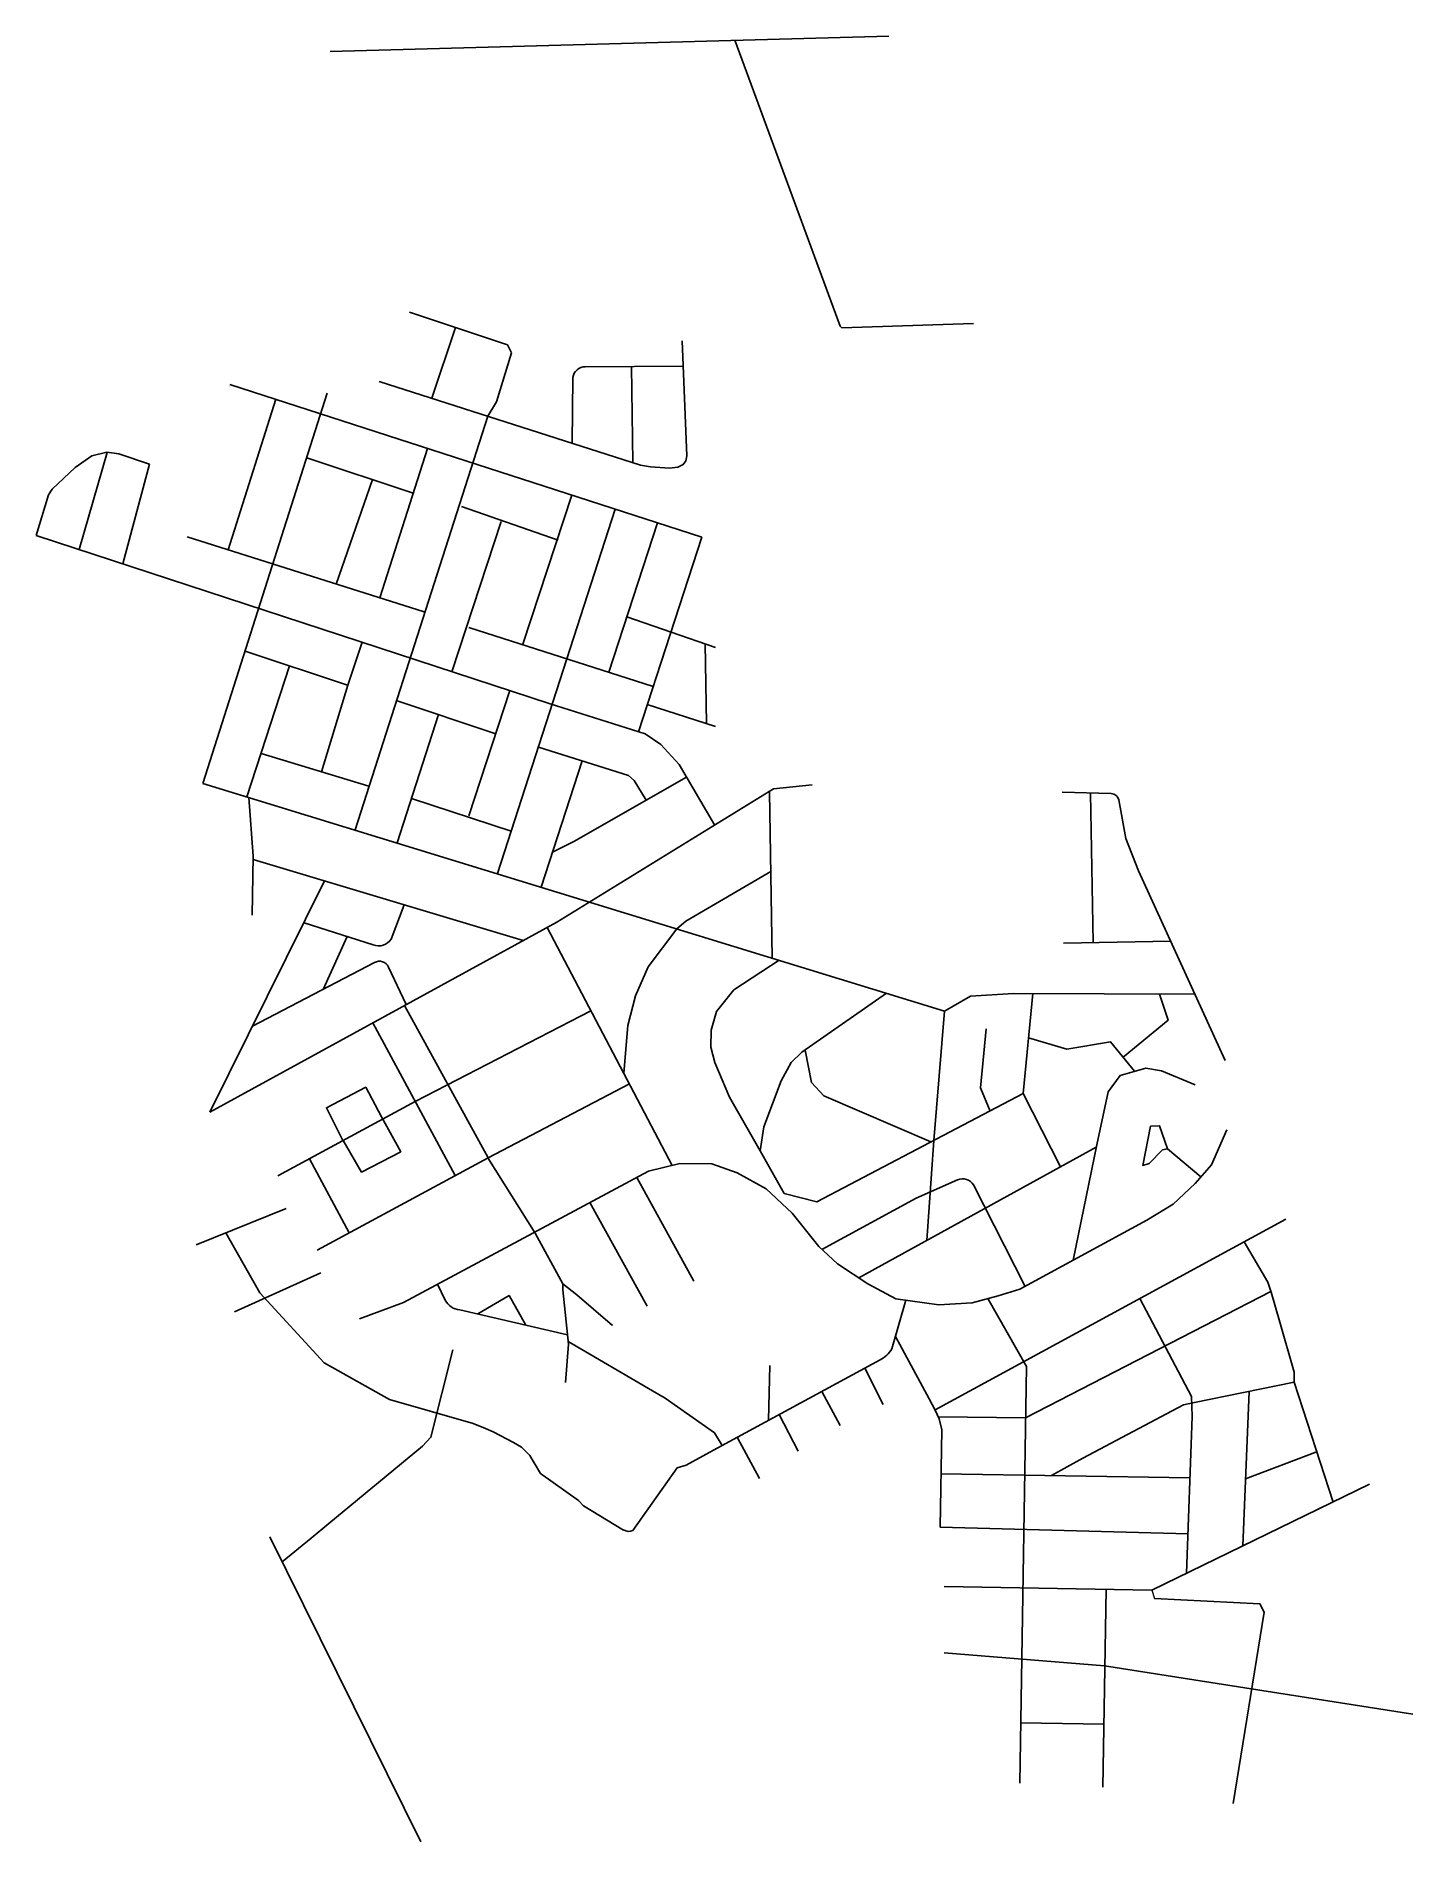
# Model space of a CAD drawing. Header units: metres. Extents: x 338826 to 340335, y 7379200 to 7381180.
import ezdxf

# ---------------------------------------------------------------- set-up
doc = ezdxf.new("R2010")
doc.units = ezdxf.units.M
for name, color, linetype, true_color in [('AVENIDA PADRE ANCHIETA - 05_01_2021 - JOR84', 18, 'Continuous', 0x000000), ('AVENIDA SÃO PAULO - 05_01_2021 - JOR60', 18, 'Continuous', 0x000000), ('MCT - PRAÇA MARIA TUDOR', 18, 'Continuous', 0x000000), ('PRAÇA ATÍLIO HILÁRIO SUSTER - 05_01_2021 - JOR103', 18, 'Continuous', 0x000000), ('PRAÇA EMÍLIO ESCUDEIRO - 05_01_2021 - JOR50', 18, 'Continuous', 0x000000), ('RUA ABÍLIO CÉSAR - 05_01_2021 - JOR94', 18, 'Continuous', 0x000000), ('RUA ADOLFO MONTEIRO - 05_01_2021 - JOR18', 18, 'Continuous', 0x000000), ('RUA AIURUOCA - 05_01_2021 - JOR22', 18, 'Continuous', 0x000000), ('RUA ALFREDO ANGELINI - 05_01_2021 - JOR8', 18, 'Continuous', 0x000000), ('RUA ALMEIDA BRANDÃO - 05_01_2021 - JOR83', 18, 'Continuous', 0x000000), ('RUA ALMIR CASTRIOTO - 05_01_2021 - JOR80', 18, 'Continuous', 0x000000), ('RUA ANGEL SERRANO FERNANDES - 05_01_2021 - JOR69', 18, 'Continuous', 0x000000), ('RUA ANTENOR NASCENTES - 05_01_2021 - JOR23', 18, 'Continuous', 0x000000), ('RUA ANÍBAL MACHADO - 05_01_2021 - JOR86', 18, 'Continuous', 0x000000), ('RUA ARARAQUARA - 05_01_2021 - JOR85', 18, 'Continuous', 0x000000), ('RUA ARNALDO MARGONARI - 05_01_2021 - JOR10', 18, 'Continuous', 0x000000), ('RUA ARTUR PONTUAL - 05_01_2021 - JOR38', 18, 'Continuous', 0x000000), ('RUA AUGUSTO ERNANI - 05_01_2021 - JOR105', 18, 'Continuous', 0x000000), ('RUA BAHIA - 05_01_2021 - JOR74', 18, 'Continuous', 0x000000), ('RUA BELO HORIZONTE - 05_01_2021 - JOR98', 18, 'Continuous', 0x000000), ('RUA BORG WARNER - 06_01_2021 - JOR128', 18, 'Continuous', 0x000000), ('RUA BORGES DE MEDEIROS - 05_01_2021 - JOR63', 18, 'Continuous', 0x000000), ('RUA BOTUCATU -  05_01_2021 - JOR54', 18, 'Continuous', 0x000000), ('RUA BRASCOLA - 05_01_2021 - JOR102', 18, 'Continuous', 0x000000), ('RUA BRUNO ANGELI - 06_01_2021 - JOR119', 18, 'Continuous', 0x000000), ('RUA BÉLGICA - 05_01_2021 - JOR97', 18, 'Continuous', 0x000000), ('RUA CAPISTRANO DE ABREU - 05_01_2021 - JOR101', 18, 'Continuous', 0x000000), ('RUA CARLOS PASQUALE 06_01_2021 - JOR123', 18, 'Continuous', 0x000000), ('RUA CARLOS RIZZINI - 05_01_2021 - JOR17', 18, 'Continuous', 0x000000), ('RUA CECÍLIA - 06_01_2021 - JOR118', 18, 'Continuous', 0x000000), ('RUA CLEONICE CÂNDIDA FANANI - 05_01_2021 - JOR36', 18, 'Continuous', 0x000000), ('RUA CLÓVIS BEVILACQUA - 05_01_2021 - JOR75', 18, 'Continuous', 0x000000), ('RUA COSTA AGUIAR - 05_01_2021 - JOR95', 18, 'Continuous', 0x000000), ('RUA CRUZADA SANTA - 05_01_2021 - JOR76', 18, 'Continuous', 0x000000), ('RUA CÉLSO TADEU DOS SANTOS - 05_01_2021 - JOR9', 18, 'Continuous', 0x000000), ('RUA DALVA DE OLIVEIRA - 05_01_2021 - JOR20', 18, 'Continuous', 0x000000), ('RUA DELMIRO GOUVÊIA - 05_01_2021 - JOR47', 18, 'Continuous', 0x000000), ('RUA EDMUNDO BARRETO PINTO - 05_01_2021 - JOR14', 18, 'Continuous', 0x000000), ('RUA EDNO ZENORINI - 05_01_2021 - JOR37', 18, 'Continuous', 0x000000), ('RUA EGÍDIO MICHAELSEN - 05_01_2021 - JOR28', 18, 'Continuous', 0x000000), ('RUA ELIAS FERES GERAISSATI - 06_01_2021 - JOR127', 18, 'Continuous', 0x000000), ('RUA EUGÊNIO GOMES - 05_01_2021 - JOR34', 18, 'Continuous', 0x000000), ('RUA FREI DAMIÃO - 05_01_2021 - JOR104', 18, 'Continuous', 0x000000), ('RUA GERALDO JOSÉ DE ALMEIDA - 05_01_2021 - JOR78', 18, 'Continuous', 0x000000), ('RUA GUILHERME - 05_01_2021 - JOR65', 18, 'Continuous', 0x000000), ('RUA GÓIS MONTEIRO - 05_01_2021 - JOR26', 18, 'Continuous', 0x000000), ('RUA HAYDEE - 05_01_2021 - JOR72', 18, 'Continuous', 0x000000), ('RUA HENRIQUE DIAS - 05_01_2021 - JOR40', 18, 'Continuous', 0x000000), ('RUA HERBERT MOSES - 05_01_2021 - JOR35', 18, 'Continuous', 0x000000), ('RUA HÉLIO VIANA - 05_01_2021 - JOR108', 18, 'Continuous', 0x000000), ('RUA IRACEMA - 06_01_2021 - JOR124', 18, 'Continuous', 0x000000), ('RUA ISIDÓRO VENZOL - 05_01_2021 - JOR58', 18, 'Continuous', 0x000000), ('RUA IVAN FLEURY MEIRELLES JURISTA - 06_01_2021 - JOR114 - JOR115', 18, 'Continuous', 0x000000), ('RUA JORACY CAMARGO - 06_01_2021 - JOR121', 18, 'Continuous', 0x000000), ('RUA JOSÉ PÍRES DE PAULA - 05_01_2021 - JOR49', 18, 'Continuous', 0x000000), ('RUA JOÃO BATISTA DE AZEVEDO MARQUES - 06_01_2021 - JOR112', 18, 'Continuous', 0x000000), ('RUA JOÃO BORGES JÚNIOR - 06_01_2021 - JOR120', 18, 'Continuous', 0x000000), ('RUA JULIETA - 06_01_2021 - JOR126', 18, 'Continuous', 0x000000), ('RUA LEONARDO DA VINCI - 05_01_2021 - JOR77', 18, 'Continuous', 0x000000), ('RUA LOPES DE CAMARGO - 05_01_2021 - JOR93', 18, 'Continuous', 0x000000), ('RUA LUPICÍNIO RODRIGUES - 06_01_2021 - JOR122', 18, 'Continuous', 0x000000), ('RUA LUÍS ALONSO PÉREZ - 05_01_2021 - JOR42', 18, 'Continuous', 0x000000), ('RUA MANOER - 05_01_2021 - JOR109', 18, 'Continuous', 0x000000), ('RUA MARGARIDA DUZI ANGELI - 05_01_2021 - JOR55', 18, 'Continuous', 0x000000), ('RUA MARIA BORDIN - 05_01_2021 - JOR99', 18, 'Continuous', 0x000000), ('RUA MARIA GERTRÚDES - 05_01_2021 - JOR92', 18, 'Continuous', 0x000000), ('RUA MARIA OLINDA - 05_01_2021 - JOR66', 18, 'Continuous', 0x000000), ('RUA MARIO JÚLIO RODRIGUES - 05_01_2021 - JOR19', 18, 'Continuous', 0x000000), ('RUA MARTIM SILVEIRA - 05_01_2021 - JOR39', 18, 'Continuous', 0x000000), ('RUA MARTINS FONTES - 05_01_2021 - JOR52', 18, 'Continuous', 0x000000), ('RUA MEJICA LEDESMA SEQUEIRA DE RODRIGUES - 05_01_2021 - JOR11', 18, 'Continuous', 0x000000), ('RUA MIGUEL FEIJÓ - 05_01_2021 - JOR91', 18, 'Continuous', 0x000000), ('RUA MIGUEL GUSTAVO - 05_01_2021 - JOR6', 18, 'Continuous', 0x000000), ('RUA MILTON CAMPOS - 05_01_2021 - JOR3', 18, 'Continuous', 0x000000), ('RUA MILTON RIBEIRO - 05_01_2021 - JOR33', 18, 'Continuous', 0x000000), ('RUA MOACIR PADILHA - 05_01_2021 - JOR31', 18, 'Continuous', 0x000000), ('RUA NOEL NUTELS - 06_01_2021 - JOR111', 18, 'Continuous', 0x000000), ('RUA NOVAIS TEIXEIRA - 05_01_2021 - JOR25', 18, 'Continuous', 0x000000), ('RUA ODUVALDO VIANA - 05_01_2021 - JOR12', 18, 'Continuous', 0x000000), ('RUA OSWALD DE ANDRADE - 05_01_2021 - JOR16', 18, 'Continuous', 0x000000), ('RUA OSWALDO CRUZ - 05_01_2021 - JOR46', 18, 'Continuous', 0x000000), ('RUA PADRE CARMELO - 05_01_2021 - JOR88', 18, 'Continuous', 0x000000), ('RUA PADRE GONÇALVES LIMA - 05_01_2021 - JOR89', 18, 'Continuous', 0x000000), ('RUA PAES LEME - 05_01_2021 - JOR107', 18, 'Continuous', 0x000000), ('RUA PAGANO SOBRINHO - 05_01_2021 - JOR30', 18, 'Continuous', 0x000000), ('RUA PARÁ - 05_01_2021 - JOR71', 18, 'Continuous', 0x000000), ('RUA PATRÍCIO TEIXEIRA - 05_01_2021 - JOR27', 18, 'Continuous', 0x000000), ('RUA PAULO MAGALHÃES - 05_01_2021 - JOR21', 18, 'Continuous', 0x000000), ('RUA PERCY LAU - 05_01_2021 - JOR15', 18, 'Continuous', 0x000000), ('RUA PINDORAMA - 05_01_2021 - JOR53', 18, 'Continuous', 0x000000), ('RUA PIRATININGA - 05_01_2021 - JOR73', 18, 'Continuous', 0x000000), ('RUA PIXINGUINHA - 06_01_2021 - JOR125', 18, 'Continuous', 0x000000), ('RUA PROF. SEBASTIÃO FARIAS DE QUEIRÓS - 06_01_2021 - JOR117', 18, 'Continuous', 0x000000), ('RUA QUINTANILHA RIBEIRO - 05_01_2021 - JOR29', 18, 'Continuous', 0x000000), ('RUA RANGEL DE CARVALHO - 05_01_2021 - JOR41', 18, 'Continuous', 0x000000), ('RUA RAQUIEL DA CUNHA - 05_01_2021 - JOR67', 18, 'Continuous', 0x000000), ('RUA RIO DE JANEIRO - 05_01_2021 - JOR87', 18, 'Continuous', 0x000000), ('RUA RODRIGUES DO VALE - 05_01_2021 - JOR43', 18, 'Continuous', 0x000000), ('RUA SANTA TEREZINHA - 05_01_2021 - JOR90', 18, 'Continuous', 0x000000), ('RUA SILAS DE OLIVEIRA - 05_01_2021 - JOR5', 18, 'Continuous', 0x000000), ('RUA SILVA BUENO - 06_01_2021 - JOR110', 18, 'Continuous', 0x000000), ('RUA SOUZA DANTAS - 05_01_2021 - JOR32', 18, 'Continuous', 0x000000), ('RUA SÃO SEBASTIÃO DA GRAMA - 05_01_2021 - JOR51', 18, 'Continuous', 0x000000), ('RUA SÉRGIO MILLIET - 05_01_2021 - JOR61 - JOR62', 18, 'Continuous', 0x000000), ('RUA TELMA - 05_01_2021 - JOR64', 18, 'Continuous', 0x000000), ('RUA VALFRIDO SILVA - 05_01_2021 - JOR109', 18, 'Continuous', 0x000000), ('RUA VENTURINO VENTURINE - 05_01_2021 - JOR81', 18, 'Continuous', 0x000000), ('RUA VITÓRIO VENZOL - 05_01_2021 - JOR59', 18, 'Continuous', 0x000000), ('RUA VÍTOR MEIRELES - 05_01_2021 - JOR48', 18, 'Continuous', 0x000000), ('RUA WALDERMAR MARTINS FERREIRA - 06_01_2021 - JOR116', 18, 'Continuous', 0x000000), ('RUA WALTER DARÉ - 05_01_2021 - JOR96', 18, 'Continuous', 0x000000), ('RUA ÉDSON CARNEIRO - 05_01_2021 - JOR24', 18, 'Continuous', 0x000000), ('TRAVESSIA PADRE ANCHIETA - 05_01_2021 - JOR100', 18, 'Continuous', 0x000000), ('TRAVESSIA PIRATININGA - 05_01_2021 - JOR70', 18, 'Continuous', 0x000000)]:
    doc.layers.add(name, color=color, linetype=linetype, true_color=true_color)
doc.layers.add('ETAPA ASFALTICO  02', color=18, linetype='Continuous', lineweight=9, true_color=0x000000)

msp = doc.modelspace()

# ---------------------------------------------------------------- linework, layer by layer
at = {"layer": 'AVENIDA PADRE ANCHIETA - 05_01_2021 - JOR84'}
msp.add_lwpolyline([(339180.5, 7379773.5), (339228.7, 7379791.5), (339497.2, 7379935.5), (339531.8, 7379943.9), (339566.6, 7379943.4), (339594.3, 7379933.8), (339626.2, 7379916.3), (339654.6, 7379889.4), (339684.1, 7379852.8), (339704.6, 7379834.1), (339737.6, 7379812.2), (339768.4, 7379795.5), (339815.5, 7379789.2), (339852.2, 7379791.3), (339880.6, 7379798.9), (339904.4, 7379806.1), (340043.3, 7379882), (340072.4, 7379899.3), (340096.3, 7379922.1), (340114.2, 7379942.5), (340131.3, 7379981)], dxfattribs=at)
at = {"layer": 'AVENIDA SÃO PAULO - 05_01_2021 - JOR60'}
msp.add_lwpolyline([(339016.6, 7380000.2), (339397, 7380208.6), (339634.2, 7380354.6), (339676.7, 7380359.1)], dxfattribs=at)
at = {"layer": 'ETAPA ASFALTICO  02', "color": 81, "linetype": 'Continuous', "true_color": 0x9fff7f}
msp.add_lwpolyline([(340048.8, 7379476.2), (340051.7, 7379467.1)], dxfattribs=at)
at = {"layer": 'MCT - PRAÇA MARIA TUDOR'}
msp.add_lwpolyline([(340102.5, 7379929.2), (340066.1, 7379960.1), (340057.4, 7379985.3), (340047.6, 7379984.8), (340038.9, 7379941.8), (340046.1, 7379943.8), (340060.6, 7379958.9), (340066.1, 7379960.1)], dxfattribs=at)
at = {"layer": 'PRAÇA ATÍLIO HILÁRIO SUSTER - 05_01_2021 - JOR103'}
msp.add_lwpolyline([(339310.3, 7379779.1), (339344.6, 7379799.3), (339363, 7379766.8)], dxfattribs=at)
at = {"layer": 'PRAÇA EMÍLIO ESCUDEIRO - 05_01_2021 - JOR50'}
msp.add_lwpolyline([(339162.4, 7379969.1), (339144.3, 7380005.1), (339187.4, 7380027.5), (339204.7, 7379995.1), (339225.7, 7379956.8), (339182.8, 7379934.6), (339162.8, 7379969.3)], dxfattribs=at)
at = {"layer": 'RUA ABÍLIO CÉSAR - 05_01_2021 - JOR94'}
msp.add_lwpolyline([(339630.2, 7379722.4), (339628.9, 7379662.5)], dxfattribs=at)
at = {"layer": 'RUA ADOLFO MONTEIRO - 05_01_2021 - JOR18'}
msp.add_lwpolyline([(338826.2, 7380632.2), (338839.8, 7380676.9), (338843.8, 7380683.1), (338869.1, 7380706.7), (338887.1, 7380719.6), (338903.7, 7380723.4), (338916.9, 7380721.6), (338950.6, 7380710.6)], dxfattribs=at)
at = {"layer": 'RUA AIURUOCA - 05_01_2021 - JOR22'}
msp.add_lwpolyline([(339496, 7380447), (339570.6, 7380422.9)], dxfattribs=at)
at = {"layer": 'RUA ALFREDO ANGELINI - 05_01_2021 - JOR8'}
msp.add_lwpolyline([(339038.4, 7380797.8), (339555.9, 7380630.4)], dxfattribs=at)
at = {"layer": 'RUA ALMEIDA BRANDÃO - 05_01_2021 - JOR83'}
msp.add_lwpolyline([(339962.8, 7379838), (339988.5, 7379964.5), (340001.2, 7380022.5), (340014.2, 7380040.5), (340042.3, 7380048.5), (340059.5, 7380045.6), (340096.6, 7380030.2)], dxfattribs=at)
at = {"layer": 'RUA ALMIR CASTRIOTO - 05_01_2021 - JOR80'}
msp.add_line((339790.6, 7379905.9), (339836, 7379926.2), dxfattribs=at)
msp.add_lwpolyline([(339687.4, 7379849.7), (339790.6, 7379905.9)], dxfattribs=at)
at = {"layer": 'RUA ALMIR CASTRIOTO - 05_01_2021 - JOR80', "extrusion": (0, 0, -1)}
msp.add_arc((-339841.4, 7379913.1), 14.1, 67.5475, 148.9228, dxfattribs=at)
at = {"layer": 'RUA ANGEL SERRANO FERNANDES - 05_01_2021 - JOR69'}
msp.add_lwpolyline([(339821.8, 7380111), (339810, 7379969.1), (339802.2, 7379859.5)], dxfattribs=at)
at = {"layer": 'RUA ANTENOR NASCENTES - 05_01_2021 - JOR23'}
msp.add_lwpolyline([(339559.5, 7380513.6), (339560.8, 7380426.1)], dxfattribs=at)
at = {"layer": 'RUA ANÍBAL MACHADO - 05_01_2021 - JOR86'}
msp.add_lwpolyline([(339480.2, 7379541.7), (339528.9, 7379610.2)], dxfattribs=at)
at = {"layer": 'RUA ARARAQUARA - 05_01_2021 - JOR85'}
msp.add_lwpolyline([(339033.9, 7379867.8), (339071.5, 7379802.1), (339141.7, 7379725.5), (339213.5, 7379685.1), (339305.1, 7379659), (339318.6, 7379653.6), (339327, 7379649.9), (339349.4, 7379638.1), (339358.1, 7379633), (339367.4, 7379623.9), (339372, 7379615.9), (339379, 7379604.2), (339420.6, 7379574.6), (339426, 7379568.6), (339469.8, 7379542.2)], dxfattribs=at)
msp.add_arc((339475.4, 7379551.5), 10.8, 238.956, 296.092, dxfattribs=at)
at = {"layer": 'RUA ARNALDO MARGONARI - 05_01_2021 - JOR10'}
for p, q in [((339535.2, 7380817.9), (339428, 7380817.2)), ((339414.3, 7380805.5), (339413.7, 7380733.4))]:
    msp.add_line(p, q, dxfattribs=at)
msp.add_arc((339428.1, 7380803.3), 13.9, 90.347, 170.8991, dxfattribs=at)
at = {"layer": 'RUA ARTUR PONTUAL - 05_01_2021 - JOR38'}
msp.add_lwpolyline([(339255, 7380727.7), (339202.9, 7380563.9)], dxfattribs=at)
at = {"layer": 'RUA AUGUSTO ERNANI - 05_01_2021 - JOR105'}
msp.add_lwpolyline([(339592.1, 7381175), (339707.2, 7380861.5), (339709.2, 7380859.8)], dxfattribs=at)
at = {"layer": 'RUA BAHIA - 05_01_2021 - JOR74'}
msp.add_lwpolyline([(339640.4, 7380166.7), (339590.7, 7380134.2), (339572, 7380110.7), (339566.1, 7380089.9), (339565.6, 7380071.4), (339570, 7380054.7), (339586.1, 7380016.7), (339619.6, 7379957.8)], dxfattribs=at)
at = {"layer": 'RUA BELO HORIZONTE - 05_01_2021 - JOR98'}
for points in [[(339403.6, 7379812.2), (339373, 7379867.5)], [(339403.6, 7379812.2), (339418.9, 7379800.1), (339457.9, 7379766.5)]]:
    msp.add_lwpolyline(points, dxfattribs=at)
at = {"layer": 'RUA BORG WARNER - 06_01_2021 - JOR128'}
msp.add_lwpolyline([(339247.7, 7379200.4), (339082.2, 7379534.8)], dxfattribs=at)
at = {"layer": 'RUA BORGES DE MEDEIROS - 05_01_2021 - JOR63'}
for p, q in [((340012.7, 7380342.4), (340020.4, 7380300.3)), ((340020.4, 7380300.3), (340034.5, 7380264.8)), ((340034.5, 7380264.8), (340129.3, 7380056.8))]:
    msp.add_line(p, q, dxfattribs=at)
at = {"layer": 'RUA BOTUCATU -  05_01_2021 - JOR54'}
msp.add_lwpolyline([(339360, 7380188.4), (339064, 7380277)], dxfattribs=at)
at = {"layer": 'RUA BRASCOLA - 05_01_2021 - JOR102'}
msp.add_lwpolyline([(339095.8, 7379507.5), (339127.5, 7379533.3), (339147, 7379549.4), (339249.8, 7379634.2), (339258.9, 7379643.9), (339282.7, 7379739.6)], dxfattribs=at)
at = {"layer": 'RUA BRUNO ANGELI - 06_01_2021 - JOR119'}
msp.add_lwpolyline([(340151.6, 7379598.4), (340228.7, 7379627.6)], dxfattribs=at)
at = {"layer": 'RUA BÉLGICA - 05_01_2021 - JOR97'}
msp.add_lwpolyline([(339406.2, 7379703.8), (339409.6, 7379745.9), (339403.5, 7379805.5), (339403.6, 7379812.2)], dxfattribs=at)
at = {"layer": 'RUA CAPISTRANO DE ABREU - 05_01_2021 - JOR101'}
msp.add_lwpolyline([(339386.1, 7380202.6), (339523.3, 7379941.9)], dxfattribs=at)
at = {"layer": 'RUA CARLOS PASQUALE 06_01_2021 - JOR123'}
msp.add_lwpolyline([(339817, 7379545.5), (340088.6, 7379538)], dxfattribs=at)
at = {"layer": 'RUA CARLOS RIZZINI - 05_01_2021 - JOR17'}
msp.add_lwpolyline([(338904.2, 7380723.3), (338873.3, 7380616.9)], dxfattribs=at)
at = {"layer": 'RUA CECÍLIA - 06_01_2021 - JOR118'}
msp.add_lwpolyline([(339821.4, 7379480.4), (340048.8, 7379476.2), (340287.6, 7379592.4)], dxfattribs=at)
at = {"layer": 'RUA CLEONICE CÂNDIDA FANANI - 05_01_2021 - JOR36'}
for p, q in [((339347, 7380832.4), (339330.8, 7380778.9)), ((339330.8, 7380778.9), (339321.3, 7380763))]:
    msp.add_line(p, q, dxfattribs=at)
msp.add_lwpolyline([(339235.5, 7380877.2), (339342.6, 7380841.2), (339347, 7380832.4)], dxfattribs=at)
at = {"layer": 'RUA CLÓVIS BEVILACQUA - 05_01_2021 - JOR75'}
for points in [[(339758.3, 7380130.5), (339665.5, 7380066), (339653.8, 7380054.6), (339642.7, 7380034.5), (339623.7, 7379984.1), (339619.6, 7379957.8)], [(339619.6, 7379957.8), (339646.1, 7379911.2)]]:
    msp.add_lwpolyline(points, dxfattribs=at)
at = {"layer": 'RUA COSTA AGUIAR - 05_01_2021 - JOR95'}
msp.add_lwpolyline([(339409.3, 7379748.8), (339501.6, 7379694.7), (339515.4, 7379686.9), (339569.5, 7379648.6), (339577.9, 7379635)], dxfattribs=at)
at = {"layer": 'RUA CRUZADA SANTA - 05_01_2021 - JOR76'}
msp.add_lwpolyline([(339806.9, 7379967.5), (339689.4, 7380018.2), (339676.1, 7380032.7), (339668.9, 7380068.3)], dxfattribs=at)
at = {"layer": 'RUA CÉLSO TADEU DOS SANTOS - 05_01_2021 - JOR9'}
msp.add_lwpolyline([(339478.8, 7380817.5), (339480, 7380712.2)], dxfattribs=at)
at = {"layer": 'RUA DALVA DE OLIVEIRA - 05_01_2021 - JOR20'}
msp.add_lwpolyline([(338991.8, 7380630.7), (339251.5, 7380548.5)], dxfattribs=at)
at = {"layer": 'RUA DELMIRO GOUVÊIA - 05_01_2021 - JOR47'}
msp.add_lwpolyline([(339138.1, 7379824.1), (339043.4, 7379781.2)], dxfattribs=at)
at = {"layer": 'RUA EDMUNDO BARRETO PINTO - 05_01_2021 - JOR14'}
msp.add_lwpolyline([(339220.7, 7380451.5), (339330.1, 7380415)], dxfattribs=at)
at = {"layer": 'RUA EDNO ZENORINI - 05_01_2021 - JOR37'}
msp.add_lwpolyline([(339285.7, 7380860.3), (339259.9, 7380782.7)], dxfattribs=at)
at = {"layer": 'RUA EGÍDIO MICHAELSEN - 05_01_2021 - JOR28'}
msp.add_lwpolyline([(339122.7, 7380717.2), (339239.4, 7380678.8)], dxfattribs=at)
at = {"layer": 'RUA ELIAS FERES GERAISSATI - 06_01_2021 - JOR127'}
msp.add_lwpolyline([(340172.1, 7379452.3), (340138, 7379242.3)], dxfattribs=at)
at = {"layer": 'RUA EUGÊNIO GOMES - 05_01_2021 - JOR34'}
msp.add_lwpolyline([(339267.3, 7380436), (339221.8, 7380295.3)], dxfattribs=at)
at = {"layer": 'RUA FREI DAMIÃO - 05_01_2021 - JOR104'}
msp.add_lwpolyline([(339148.5, 7381162.9), (339760.7, 7381179.6)], dxfattribs=at)
at = {"layer": 'RUA GERALDO JOSÉ DE ALMEIDA - 05_01_2021 - JOR78'}
msp.add_lwpolyline([(340057.3, 7380129.7), (340067, 7380101.2), (340017.5, 7380060.3)], dxfattribs=at)
at = {"layer": 'RUA GUILHERME - 05_01_2021 - JOR65'}
msp.add_lwpolyline([(339981.6, 7380350), (339984.8, 7380186)], dxfattribs=at)
at = {"layer": 'RUA GÓIS MONTEIRO - 05_01_2021 - JOR26'}
msp.add_lwpolyline([(339453.9, 7380482.4), (339507.3, 7380646.1)], dxfattribs=at)
at = {"layer": 'RUA HAYDEE - 05_01_2021 - JOR72'}
msp.add_lwpolyline([(339728, 7379818.6), (339988, 7379962)], dxfattribs=at)
at = {"layer": 'RUA HENRIQUE DIAS - 05_01_2021 - JOR40'}
for points in [[(339104, 7380489.3), (339057.2, 7380345.8)], [(339059.2, 7380345.2), (339064, 7380280.7), (339063, 7380216.2)]]:
    msp.add_lwpolyline(points, dxfattribs=at)
at = {"layer": 'RUA HERBERT MOSES - 05_01_2021 - JOR35'}
msp.add_line((339321.3, 7380763), (339175.7, 7380309.5), dxfattribs=at)
at = {"layer": 'RUA HÉLIO VIANA - 05_01_2021 - JOR108'}
msp.add_lwpolyline([(339631.3, 7380263.9), (339538.4, 7380209.6), (339528.5, 7380201.3)], dxfattribs=at)
at = {"layer": 'RUA IRACEMA - 06_01_2021 - JOR124'}
msp.add_lwpolyline([(340051.7, 7379467.1), (340167.4, 7379461.2), (340172.1, 7379452.3)], dxfattribs=at)
at = {"layer": 'RUA ISIDÓRO VENZOL - 05_01_2021 - JOR58'}
for p, q in [((339215.2, 7380189.8), (339229.6, 7380227.4)), ((339120.1, 7380207.8), (339195.5, 7380183.6))]:
    msp.add_line(p, q, dxfattribs=at)
msp.add_arc((339201.5, 7380199.2), 16.7, 249.171, 325.5322, dxfattribs=at)
at = {"layer": 'RUA IVAN FLEURY MEIRELLES JURISTA - 06_01_2021 - JOR114 - JOR115'}
msp.add_lwpolyline([(340035.8, 7379795.9), (340092.4, 7379688.5), (340093.1, 7379666.7), (340087.1, 7379494.8)], dxfattribs=at)
at = {"layer": 'RUA JORACY CAMARGO - 06_01_2021 - JOR121'}
msp.add_lwpolyline([(339938.9, 7379601.8), (339973.3, 7379621.1), (340083.7, 7379679.3), (340094, 7379681.5), (340205.1, 7379704.1)], dxfattribs=at)
at = {"layer": 'RUA JOSÉ PÍRES DE PAULA - 05_01_2021 - JOR49'}
msp.add_lwpolyline([(339125.6, 7379949.2), (339169.4, 7379867.8)], dxfattribs=at)
at = {"layer": 'RUA JOÃO BATISTA DE AZEVEDO MARQUES - 06_01_2021 - JOR112'}
for points in [[(340150, 7379857.9), (340175.9, 7379814), (340179.7, 7379803), (340189.1, 7379769.9), (340205, 7379715.4), (340205.1, 7379704.1)], [(340205.1, 7379704.1), (340247.6, 7379572.9)]]:
    msp.add_lwpolyline(points, dxfattribs=at)
at = {"layer": 'RUA JOÃO BORGES JÚNIOR - 06_01_2021 - JOR120'}
msp.add_lwpolyline([(340155.6, 7379694), (340148.5, 7379524.7)], dxfattribs=at)
at = {"layer": 'RUA JULIETA - 06_01_2021 - JOR126'}
msp.add_lwpolyline([(339821.4, 7379407.5), (339997.2, 7379393.5), (340335, 7379340.4)], dxfattribs=at)
at = {"layer": 'RUA LEONARDO DA VINCI - 05_01_2021 - JOR77'}
msp.add_lwpolyline([(340030.1, 7380045), (340003.6, 7380077.4), (339955.9, 7380069.4), (339913.9, 7380081.5)], dxfattribs=at)
at = {"layer": 'RUA LOPES DE CAMARGO - 05_01_2021 - JOR93'}
msp.add_lwpolyline([(339594.9, 7379643.4), (339619, 7379598.6)], dxfattribs=at)
at = {"layer": 'RUA LUPICÍNIO RODRIGUES - 06_01_2021 - JOR122'}
msp.add_lwpolyline([(339817.9, 7379603.9), (340090.7, 7379599.3)], dxfattribs=at)
at = {"layer": 'RUA LUÍS ALONSO PÉREZ - 05_01_2021 - JOR42'}
msp.add_lwpolyline([(339145.3, 7380788.3), (339009, 7380360.6)], dxfattribs=at)
at = {"layer": 'RUA MANOER - 05_01_2021 - JOR109'}
msp.add_lwpolyline([(339709.2, 7380859.8), (339853.6, 7380864.7)], dxfattribs=at)
at = {"layer": 'RUA MARGARIDA DUZI ANGELI - 05_01_2021 - JOR55'}
msp.add_line((339063.2, 7380094.3), (339196.9, 7380164.2), dxfattribs=at)
at = {"layer": 'RUA MARGARIDA DUZI ANGELI - 05_01_2021 - JOR55', "extrusion": (0, 0, -1)}
msp.add_arc((-339202.3, 7380154.2), 11.4, 61.8937, 153.7231, dxfattribs=at)
at = {"layer": 'RUA MARIA BORDIN - 05_01_2021 - JOR99'}
msp.add_lwpolyline([(339433, 7379901.1), (339495.9, 7379787.4)], dxfattribs=at)
at = {"layer": 'RUA MARIA GERTRÚDES - 05_01_2021 - JOR92'}
msp.add_lwpolyline([(339640.4, 7379668.8), (339661.3, 7379628.7)], dxfattribs=at)
at = {"layer": 'RUA MARIA OLINDA - 05_01_2021 - JOR66'}
msp.add_lwpolyline([(339952.3, 7380185.4), (340069.6, 7380187.7)], dxfattribs=at)
at = {"layer": 'RUA MARIO JÚLIO RODRIGUES - 05_01_2021 - JOR19'}
msp.add_lwpolyline([(338950.6, 7380710.6), (338921.1, 7380601.1)], dxfattribs=at)
at = {"layer": 'RUA MARTIM SILVEIRA - 05_01_2021 - JOR39'}
msp.add_lwpolyline([(339183.4, 7380515.3), (339167.9, 7380468.2), (339139.1, 7380373.2)], dxfattribs=at)
at = {"layer": 'RUA MARTINS FONTES - 05_01_2021 - JOR52'}
msp.add_line((339212.5, 7380159.2), (339231.7, 7380118.1), dxfattribs=at)
for points in [[(339230, 7380117.1), (339321.5, 7379950.1)], [(339373, 7379867.5), (339321.4, 7379950)]]:
    msp.add_lwpolyline(points, dxfattribs=at)
at = {"layer": 'RUA MEJICA LEDESMA SEQUEIRA DE RODRIGUES - 05_01_2021 - JOR11'}
msp.add_lwpolyline([(339202.2, 7380801.2), (339488.6, 7380709.4), (339499.4, 7380707.6), (339520.5, 7380706.1), (339529.3, 7380707), (339535.4, 7380709.9), (339538.2, 7380714), (339539.2, 7380719.4), (339534.1, 7380845.6)], dxfattribs=at)
at = {"layer": 'RUA MIGUEL FEIJÓ - 05_01_2021 - JOR91'}
msp.add_lwpolyline([(339687.4, 7379694.2), (339707.2, 7379656.7)], dxfattribs=at)
at = {"layer": 'RUA MIGUEL GUSTAVO - 05_01_2021 - JOR6'}
msp.add_lwpolyline([(339424.7, 7380385.1), (339379.5, 7380246.9)], dxfattribs=at)
at = {"layer": 'RUA MILTON CAMPOS - 05_01_2021 - JOR3'}
msp.add_lwpolyline([(339392, 7380285.1), (339415.4, 7380296.7), (339539.1, 7380367.3)], dxfattribs=at)
at = {"layer": 'RUA MILTON RIBEIRO - 05_01_2021 - JOR33'}
msp.add_lwpolyline([(339345.3, 7380462.3), (339300.4, 7380324.9)], dxfattribs=at)
at = {"layer": 'RUA MOACIR PADILHA - 05_01_2021 - JOR31'}
msp.add_lwpolyline([(339331.8, 7380261.6), (339460.8, 7380661.1)], dxfattribs=at)
at = {"layer": 'RUA NOEL NUTELS - 06_01_2021 - JOR111'}
msp.add_lwpolyline([(339815, 7379666.3), (339910.6, 7379665.2), (340179.5, 7379803.7)], dxfattribs=at)
at = {"layer": 'RUA NOVAIS TEIXEIRA - 05_01_2021 - JOR25'}
msp.add_lwpolyline([(339555.9, 7380630.4), (339486.2, 7380417.1)], dxfattribs=at)
at = {"layer": 'RUA ODUVALDO VIANA - 05_01_2021 - JOR12'}
msp.add_lwpolyline([(339055.1, 7380505.3), (339167.5, 7380468.3)], dxfattribs=at)
at = {"layer": 'RUA OSWALD DE ANDRADE - 05_01_2021 - JOR16'}
msp.add_lwpolyline([(339569.8, 7380315), (339531, 7380381.3), (339511, 7380403.2), (339493.8, 7380414.7), (339389.4, 7380447.9), (338826.2, 7380632.2)], dxfattribs=at)
at = {"layer": 'RUA OSWALDO CRUZ - 05_01_2021 - JOR46'}
for points in [[(339321.5, 7379950.1), (339476.3, 7380031.3)], [(339321.5, 7379950.1), (339134.3, 7379848.8)]]:
    msp.add_lwpolyline(points, dxfattribs=at)
at = {"layer": 'RUA PADRE CARMELO - 05_01_2021 - JOR88'}
msp.add_lwpolyline([(339767.9, 7379754.3), (339805, 7379685.9), (339811.6, 7379673.7), (339815.9, 7379664.1), (339818.7, 7379652.1), (339817, 7379545.5)], dxfattribs=at)
at = {"layer": 'RUA PADRE GONÇALVES LIMA - 05_01_2021 - JOR89'}
msp.add_lwpolyline([(339754.5, 7379679.8), (339734.5, 7379719.6)], dxfattribs=at)
at = {"layer": 'RUA PAES LEME - 05_01_2021 - JOR107'}
msp.add_lwpolyline([(339528.5, 7380201.3), (339496.9, 7380159.3), (339482.9, 7380127.7), (339474.7, 7380095.2), (339470.2, 7380042.9)], dxfattribs=at)
at = {"layer": 'RUA PAGANO SOBRINHO - 05_01_2021 - JOR30'}
msp.add_lwpolyline([(339413.1, 7380676.3), (339359.4, 7380513.1)], dxfattribs=at)
at = {"layer": 'RUA PARÁ - 05_01_2021 - JOR71'}
msp.add_lwpolyline([(339948.7, 7379940.3), (339908.1, 7380020.5), (339918.5, 7380130.3)], dxfattribs=at)
at = {"layer": 'RUA PATRÍCIO TEIXEIRA - 05_01_2021 - JOR27'}
msp.add_lwpolyline([(339292.3, 7380664.1), (339398.2, 7380627.1)], dxfattribs=at)
at = {"layer": 'RUA PAULO MAGALHÃES - 05_01_2021 - JOR21'}
msp.add_lwpolyline([(339300.4, 7380531.4), (339502.5, 7380466.9)], dxfattribs=at)
at = {"layer": 'RUA PERCY LAU - 05_01_2021 - JOR15'}
msp.add_lwpolyline([(339376.6, 7380400.3), (339475.3, 7380369.1), (339481.7, 7380363.8), (339494.8, 7380342)], dxfattribs=at)
at = {"layer": 'RUA PINDORAMA - 05_01_2021 - JOR53'}
msp.add_lwpolyline([(339016.6, 7380000.2), (339142.2, 7380253.6)], dxfattribs=at)
at = {"layer": 'RUA PIRATININGA - 05_01_2021 - JOR73'}
msp.add_lwpolyline([(339908.1, 7380020.5), (339681.7, 7379901.9), (339646.1, 7379911.2)], dxfattribs=at)
at = {"layer": 'RUA PIXINGUINHA - 06_01_2021 - JOR125'}
msp.add_lwpolyline([(339996.3, 7379329.3), (339905.2, 7379331)], dxfattribs=at)
at = {"layer": 'RUA PROF. SEBASTIÃO FARIAS DE QUEIRÓS - 06_01_2021 - JOR117'}
msp.add_lwpolyline([(339999, 7379477.1), (339995.1, 7379260.3)], dxfattribs=at)
at = {"layer": 'RUA QUINTANILHA RIBEIRO - 05_01_2021 - JOR29'}
msp.add_lwpolyline([(339335.7, 7380647.7), (339281.8, 7380482.7)], dxfattribs=at)
at = {"layer": 'RUA RANGEL DE CARVALHO - 05_01_2021 - JOR41'}
msp.add_lwpolyline([(339194.8, 7380693.5), (339155.1, 7380579)], dxfattribs=at)
at = {"layer": 'RUA RAQUIEL DA CUNHA - 05_01_2021 - JOR67'}
msp.add_lwpolyline([(340096.1, 7380129.6), (339897.5, 7380130.4), (339850.2, 7380127.2), (339821.8, 7380111)], dxfattribs=at)
at = {"layer": 'RUA RIO DE JANEIRO - 05_01_2021 - JOR87'}
msp.add_line((339764, 7379740.8), (339779.4, 7379794), dxfattribs=at)
msp.add_lwpolyline([(339528.9, 7379610.2), (339538.6, 7379613.3), (339564.5, 7379627.7), (339751.1, 7379728.6)], dxfattribs=at)
msp.add_arc((339734.6, 7379759.3), 34.8, 298.4062, 327.8862, dxfattribs=at)
at = {"layer": 'RUA RODRIGUES DO VALE - 05_01_2021 - JOR43'}
msp.add_lwpolyline([(339088.8, 7380781.5), (339036.8, 7380616.5)], dxfattribs=at)
at = {"layer": 'RUA SANTA TEREZINHA - 05_01_2021 - JOR90'}
msp.add_lwpolyline([(339434.2, 7380111.2), (339241.6, 7380011.9), (339091.1, 7379930.5)], dxfattribs=at)
at = {"layer": 'RUA SILAS DE OLIVEIRA - 05_01_2021 - JOR5'}
msp.add_lwpolyline([(339072.7, 7380393.3), (339190.9, 7380357.5)], dxfattribs=at)
at = {"layer": 'RUA SILVA BUENO - 06_01_2021 - JOR110'}
msp.add_lwpolyline([(340195.8, 7379882.8), (339811.5, 7379674)], dxfattribs=at)
at = {"layer": 'RUA SOUZA DANTAS - 05_01_2021 - JOR32'}
msp.add_lwpolyline([(339237.6, 7380344.1), (339346.9, 7380308.3)], dxfattribs=at)
at = {"layer": 'RUA SÃO SEBASTIÃO DA GRAMA - 05_01_2021 - JOR51'}
msp.add_lwpolyline([(339195.2, 7380098.1), (339285.5, 7379930.6)], dxfattribs=at)
at = {"layer": 'RUA SÉRGIO MILLIET - 05_01_2021 - JOR61 - JOR62'}
msp.add_lwpolyline([(339009, 7380360.6), (339821.8, 7380111)], dxfattribs=at)
at = {"layer": 'RUA TELMA - 05_01_2021 - JOR64'}
msp.add_line((339950.8, 7380351), (340004.5, 7380349.3), dxfattribs=at)
at = {"layer": 'RUA TELMA - 05_01_2021 - JOR64', "extrusion": (0, 0, -1)}
msp.add_arc((-340004.2, 7380340.7), 8.64, 91.7385, 168.4777, dxfattribs=at)
at = {"layer": 'RUA VALFRIDO SILVA - 05_01_2021 - JOR109'}
msp.add_lwpolyline([(339629.8, 7380351.4), (339632.9, 7380169)], dxfattribs=at)
at = {"layer": 'RUA VENTURINO VENTURINE - 05_01_2021 - JOR81'}
msp.add_line((339853.5, 7379920.4), (339910.2, 7379809.2), dxfattribs=at)
at = {"layer": 'RUA VITÓRIO VENZOL - 05_01_2021 - JOR59'}
msp.add_lwpolyline([(339167.1, 7380192.7), (339140.7, 7380134.8)], dxfattribs=at)
at = {"layer": 'RUA VÍTOR MEIRELES - 05_01_2021 - JOR48'}
msp.add_lwpolyline([(339001.5, 7379854.7), (339100.2, 7379894.6)], dxfattribs=at)
at = {"layer": 'RUA WALDERMAR MARTINS FERREIRA - 06_01_2021 - JOR116'}
msp.add_lwpolyline([(339869.1, 7379795.8), (339911.5, 7379721.6), (339904.1, 7379264.8)], dxfattribs=at)
at = {"layer": 'RUA WALTER DARÉ - 05_01_2021 - JOR96'}
for p, q in [((339266.2, 7379811.6), (339274.6, 7379794.2)), ((339290.6, 7379783.7), (339408.5, 7379756.2))]:
    msp.add_line(p, q, dxfattribs=at)
msp.add_arc((339291.2, 7379802.2), 18.5, 205.7398, 268.0338, dxfattribs=at)
at = {"layer": 'RUA ÉDSON CARNEIRO - 05_01_2021 - JOR24'}
msp.add_lwpolyline([(339473.7, 7380543), (339570.9, 7380509.6)], dxfattribs=at)
at = {"layer": 'TRAVESSIA PADRE ANCHIETA - 05_01_2021 - JOR100'}
msp.add_lwpolyline([(339484.4, 7379928.6), (339547, 7379815.1)], dxfattribs=at)
at = {"layer": 'TRAVESSIA PIRATININGA - 05_01_2021 - JOR70'}
msp.add_lwpolyline([(339867.4, 7380091.5), (339861, 7380026.7), (339871.7, 7380001.4)], dxfattribs=at)

doc.saveas('drawing.dxf')
